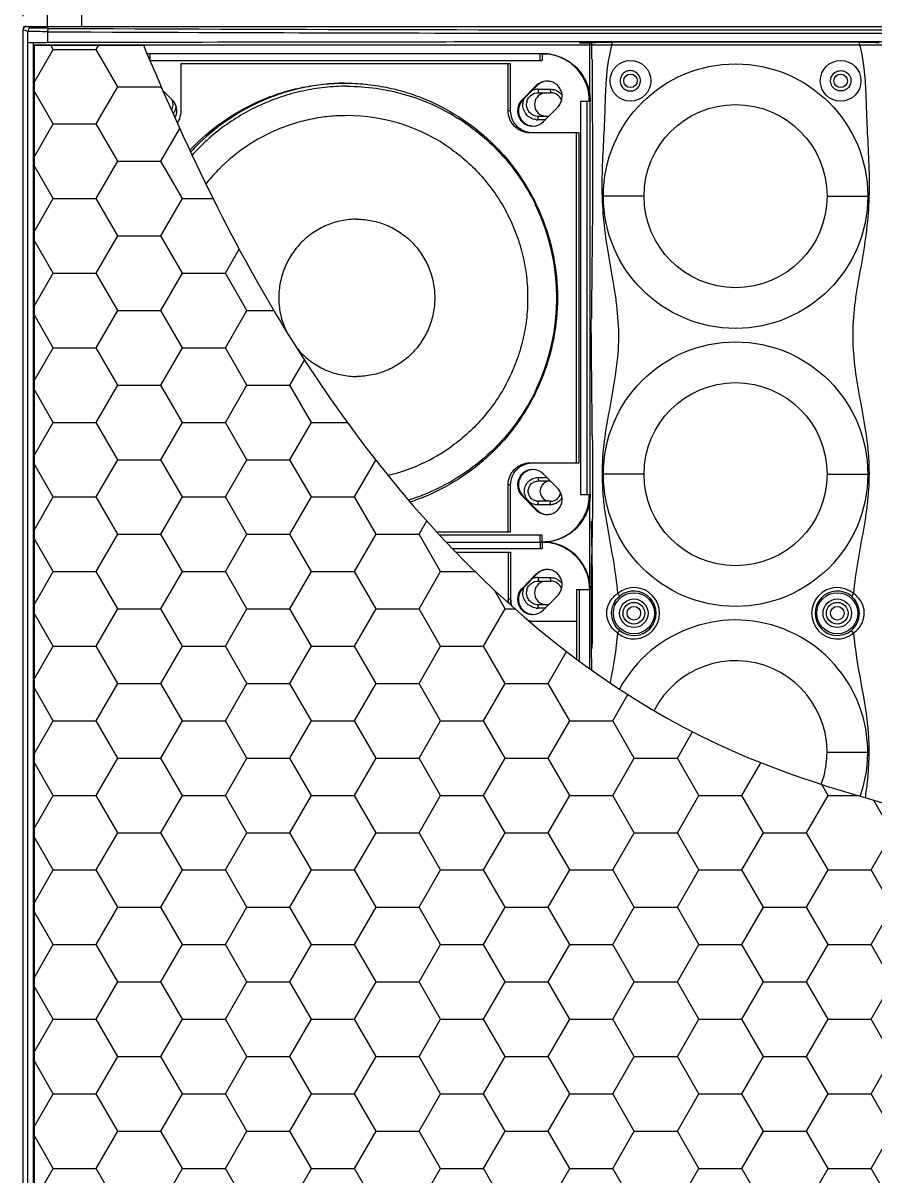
# Model space of a CAD drawing. Header units: millimetres. Extents: x 0 to 1188, y 0 to 840.
# Drawn here: x 255.8 to 381.3, y 583.2 to 753 of the extents above; entities that cross this region are included whole.
import ezdxf

# ---------------------------------------------------------------- set-up
doc = ezdxf.new("R2010")
doc.units = ezdxf.units.MM
doc.layers.get('0').update_dxf_attribs({"lineweight": 13})
doc.layers.add('标注', color=251, linetype='Continuous', lineweight=9)
doc.styles.get("Standard").update_dxf_attribs({"font": 'arial.ttf'})
doc.dimstyles.new('STANDARD 4', dxfattribs={"dimscale": 4, "dimtxt": 2.5, "dimasz": 1.5, "dimexe": 0.5, "dimexo": 0.5, "dimgap": 0.5, "dimtad": 1, "dimtoh": 1, "dimdec": 1, "dimzin": 12, "dimdsep": 46, "dimtxsty": 'Standard', "dimcen": 0, "dimclrd": 256, "dimclre": 256, "dimclrt": 256, "dimadec": 0, "dimazin": 0, "dimtp": 0.01, "dimtm": 0.01, "dimtfac": 1, "dimtdec": 1, "dimtofl": 0, "dimtmove": 0, "dimatfit": 3, "dimfxl": 1, "dimtolj": 1, "dimtzin": 4, "dimlwd": -1, "dimlwe": -1, "dimarcsym": 0})

# ---------------------------------------------------------------- blocks, each defined once
blk = doc.blocks.new('*D12')
at = {"layer": 'Defpoints', "color": 0, "transparency": 16777216}
for p in [(466, 774.16), (255.79, 752.02), (466, 752.02)]:
    blk.add_point(p, dxfattribs=at)
at = {"layer": '标注', "transparency": 16777216}
for p, q in [((255.79, 754.02), (255.79, 776.16)), ((466, 754.02), (466, 776.16)), ((261.79, 774.16), (460, 774.16))]:
    blk.add_line(p, q, dxfattribs=at)
for points in [[(261.79, 775.16), (261.79, 773.16), (255.79, 774.16)], [(460, 775.16), (460, 773.16), (466, 774.16)]]:
    blk.add_solid(points, dxfattribs=at)
at = {"layer": '标注', "transparency": 16777216, "insert": (360.9, 781.27), "char_height": 10, "attachment_point": 5}
blk.add_mtext('\\A1;210', dxfattribs=at)

msp = doc.modelspace()

# ---------------------------------------------------------------- hatches: boundary and pattern name
at = {"layer": '标注'}
h = msp.add_hatch(dxfattribs=at)
h.set_pattern_fill('HONEY', color=256, scale=2)
h.set_pattern_definition([(0, (746.0086, -81.2757), (9.525, 5.49926), [6.35, -12.7]), (120, (746.0086, -81.2757), (-9.525, 5.49926), [6.35, -12.7]), (60, (746.0086, -81.2757), (2e-08, 10.998523), [-12.7, 6.35])])
edge = h.paths.add_edge_path()
edge.add_spline(control_points=[(464.37, 589.4), (452.45, 604.1), (423.67, 631.72), (349.11, 640.45), (299.17, 693.73), (279.59, 735.33), (273.56, 749.74)], knot_values=[29.485286, 29.485286, 29.485286, 29.485286, 84.993062, 150.670041, 241.548536, 288.497234, 288.497234, 288.497234, 288.497234], degree=3, periodic=0)
edge.add_line((273.56, 749.74), (257.42, 749.74))
edge.add_line((257.42, 749.74), (257.42, 459.24))
edge.add_line((257.42, 459.24), (333.51, 459.24))
edge.add_line((333.51, 459.24), (340.54, 471.24))
edge.add_line((340.54, 471.24), (351.32, 471.24))
edge.add_line((351.32, 471.24), (357.32, 460.85))
edge.add_line((357.32, 460.85), (364.47, 460.85))
edge.add_line((364.47, 460.85), (370.47, 471.24))
edge.add_line((370.47, 471.24), (381.26, 471.24))
edge.add_line((381.26, 471.24), (388.29, 459.24))
edge.add_line((388.29, 459.24), (464.37, 459.24))
edge.add_line((464.37, 459.24), (464.37, 589.4))

# ---------------------------------------------------------------- linework, layer by layer
for p, q in [((259.4, 752.52), (259.4, 762.99)), ((264.4, 762.99), (264.4, 752.52)), ((255.9, 752.32), (255.9, 752.49)), ((255.9, 752.49), (256.13, 752.49)), ((257.01, 752.28), (256.29, 752.52)), ((256.29, 752.52), (465.5, 752.52)), ((257.01, 752.28), (256.29, 752.52)), ((256.29, 752.52), (465.5, 752.52)), ((272.4, 752.52), (465.5, 752.52)), ((255.79, 456.96), (255.79, 752.02)), ((256.51, 751.78), (255.79, 752.02)), ((255.79, 456.96), (255.79, 752.02)), ((256.51, 751.78), (255.79, 752.02)), ((256.51, 750.08), (256.51, 751.78)), ((256.51, 750.1), (256.51, 751.78)), ((259.46, 750.11), (259.46, 751.72)), ((259.46, 750.11), (259.46, 751.72)), ((256.5, 750.07), (256.51, 750.08)), ((256.5, 459.96), (256.5, 749.22)), ((256.5, 459.96), (256.5, 749.22)), ((257.35, 458.9), (257.35, 750.1)), ((257.35, 458.9), (257.35, 750.08)), ((259.22, 750.06), (257.35, 750.08)), ((464.37, 749.74), (257.42, 749.74)), ((337.9, 750.11), (339.4, 750.11)), ((339.4, 750.11), (339.7, 750.15)), ((339.4, 750.11), (339.7, 750.15)), ((339.4, 742.41), (339.4, 750.11)), ((359.9, 750.17), (342.71, 750.17)), ((379.08, 750.17), (342.71, 750.17)), ((379.08, 750.17), (361.9, 750.17)), ((274.51, 748.49), (274.51, 747.49)), ((332.39, 748.49), (274.51, 748.49)), ((274.51, 747.49), (332.39, 747.49)), ((332.08, 747.49), (332.08, 748.49)), ((332.39, 748.49), (332.39, 747.49)), ((279.07, 746.99), (279.07, 740.07)), ((327.72, 746.99), (279.07, 746.99)), ((327.36, 740.07), (327.36, 746.99)), ((327.72, 740.07), (327.72, 746.99)), ((277.81, 741.66), (276.4, 743.08)), ((331.5, 743.78), (329.4, 741.66)), ((331.62, 743.78), (329.52, 741.66)), ((331.5, 743.78), (331.62, 743.78)), ((331.75, 743.24), (331.81, 742.74)), ((331.75, 743.24), (333.55, 743.24)), ((331.81, 742.74), (333.61, 742.74)), ((333.55, 743.24), (333.61, 742.74)), ((339.76, 743.56), (339.79, 733.17)), ((329.4, 741.66), (329.52, 741.66)), ((332.55, 738.48), (334.66, 740.6)), ((338.04, 741.49), (338.04, 683.49)), ((338.04, 741.49), (339.46, 741.49)), ((339.03, 683.49), (339.03, 741.49)), ((339.46, 683.49), (339.46, 741.49)), ((327.72, 740.07), (327.36, 740.07)), ((331.75, 738.74), (331.81, 739.24)), ((333.31, 739.24), (331.81, 739.24)), ((332.82, 738.74), (331.75, 738.74)), ((337.82, 736.82), (330.58, 736.82)), ((337.46, 688.16), (337.46, 736.82)), ((337.82, 688.16), (337.82, 736.82)), ((347.4, 727.49), (341.4, 727.49)), ((374.4, 727.49), (380.4, 727.49)), ((330.58, 688.16), (337.82, 688.16)), ((334.66, 684.38), (332.55, 686.51)), ((347.4, 686.49), (341.4, 686.49)), ((374.4, 686.49), (380.4, 686.49)), ((327.36, 677.99), (327.36, 684.91)), ((327.72, 684.91), (327.36, 684.91)), ((327.72, 677.99), (327.72, 684.91)), ((331.75, 685.99), (331.81, 685.49)), ((331.75, 685.99), (333.06, 685.99)), ((331.81, 685.49), (333.55, 685.49)), ((329.4, 683.32), (331.5, 681.2)), ((329.4, 683.32), (329.52, 683.32)), ((329.52, 683.32), (331.62, 681.2)), ((338.04, 683.49), (339.46, 683.49)), ((331.5, 681.2), (331.62, 681.2)), ((331.75, 681.99), (331.81, 682.49)), ((333.55, 681.99), (331.75, 681.99)), ((333.61, 682.49), (331.81, 682.49)), ((333.55, 681.99), (333.61, 682.49)), ((339.4, 657.8), (339.4, 682.57)), ((316.8, 677.99), (327.72, 677.99)), ((332.39, 677.49), (317.26, 677.49)), ((318.2, 676.49), (332.39, 676.49)), ((318.2, 676.49), (332.39, 676.49)), ((332.08, 676.49), (332.08, 677.49)), ((332.08, 676.49), (332.08, 675.49)), ((332.39, 676.49), (332.39, 677.49)), ((332.39, 676.49), (332.39, 675.49)), ((332.39, 675.49), (319.15, 675.49)), ((319.63, 674.99), (327.72, 674.99)), ((327.36, 674.99), (327.36, 668.07)), ((327.72, 674.99), (327.72, 668.07)), ((331.5, 671.78), (329.4, 669.66)), ((331.62, 671.78), (329.52, 669.66)), ((331.5, 671.78), (331.62, 671.78)), ((331.75, 671.24), (331.81, 670.74)), ((331.75, 671.24), (333.55, 671.24)), ((333.55, 671.24), (333.61, 670.74)), ((329.4, 669.66), (329.52, 669.66)), ((331.81, 670.74), (333.61, 670.74)), ((337.46, 669.49), (339.46, 669.49)), ((337.46, 669.49), (337.46, 659.21)), ((337.82, 669.49), (337.82, 658.94)), ((327.72, 668.07), (327.36, 668.07)), ((327.72, 668.07), (327.36, 668.07)), ((332.55, 666.48), (334.66, 668.6)), ((343.49, 668.91), (343.81, 668.53)), ((378.3, 668.91), (377.98, 668.53)), ((331.75, 666.74), (331.81, 667.24)), ((332.82, 666.74), (331.75, 666.74)), ((333.31, 667.24), (331.81, 667.24)), ((330.58, 664.82), (337.46, 664.82)), ((343.49, 663.07), (343.81, 663.46)), ((378.3, 663.07), (377.99, 663.46)), ((374.4, 645.49), (380.4, 645.49))]:
    msp.add_line(p, q)
for points in [[(339.73, 747.64), (339.75, 745.49), (339.76, 743.56)], [(339.79, 733.17), (339.8, 730.99), (339.8, 728.79), (339.8, 726.56), (339.79, 724.29), (339.77, 722), (339.74, 719.66), (339.71, 717.29), (339.68, 714.88), (339.65, 712.42), (339.63, 709.42)], [(339.77, 692.21), (339.78, 690.84), (339.8, 687.86), (339.8, 684.74), (339.78, 681.57), (339.74, 678.39), (339.67, 673.41)], [(339.77, 660.77), (339.78, 662.14), (339.8, 665.12), (339.8, 668.24), (339.78, 671.41), (339.74, 674.59), (339.67, 679.57)]]:
    msp.add_lwpolyline(points)
for centre, radius in [((345.4, 744.49), 3), ((376.4, 744.49), 3), ((360.9, 727.49), 19.5), ((345.4, 744.49), 1), ((376.4, 744.49), 1), ((360.9, 727.49), 13.5), ((360.9, 686.49), 19.5), ((360.9, 686.49), 13.5), ((345.9, 665.99), 3.03), ((345.9, 665.99), 2.1), ((345.9, 665.99), 1.6), ((375.9, 665.99), 3.03), ((375.9, 665.99), 2.1), ((375.9, 665.99), 1.6), ((345.9, 665.99), 1), ((375.9, 665.99), 1)]:
    msp.add_circle(centre, radius)
for centre, radius, start, end in [((257.01, 751.78), 0.5, 90.0803, 179.9895), ((257.01, 751.78), 0.5, 90.0803, 179.9895), ((360.9, 22650.96), 21899.47, 269.734619, 270.265381), ((360.9, 22650.96), 21899.47, 269.734619, 270.265381), ((360.9, 22595.12), 21843.13, 269.734277, 270.265723), ((360.9, 22595.12), 21843.13, 269.734277, 270.265723), ((360.9, 22650.96), 21899.47, 269.769394, 270.265381), ((-40.12, 749.65), 296.62, 359.9175, 0.0878), ((-40.12, 749.65), 296.62, 359.9175, 0.0825), ((-866.08, 737.33), 1205.84, 0.49101, 0.60899), ((332.39, 741.63), 6.86, 88.9829, 89.9997), ((333.08, 742.21), 2.22, 90.0361, 135.2678), ((333.2, 742.21), 2.23, 95.0538, 135.2604), ((333.08, 742.23), 2.21, 88.4181, 90.0018), ((276.18, 740.99), 1.75, 65.9975, 77.132), ((331.75, 741.01), 2.24, 96.8998, 111.5609), ((331.75, 741.03), 2.21, 90.0186, 96.9072), ((333.61, 740.99), 1.75, 20.9362, 90), ((333.54, 740.99), 2.26, 69.7298, 76.3022), ((276.18, 740.99), 1.75, 330.5173, 23.3841), ((331.79, 740.99), 2.28, 158.6687, 176.615), ((331.84, 740.99), 1.77, 165.132, 172.5312), ((303.56, 712.83), 26.53, 54.3055, 89.9798), ((330.97, 740.03), 2.21, 270.0027, 271.5862), ((330.97, 740.04), 2.23, 271.6112, 315.2653), ((331.75, 740.95), 2.21, 263.09, 269.9814), ((303.25, 712.53), 31.28, 24.853, 26.2081), ((303.13, 712.49), 31.41, 335.1643, 24.8357), ((303.25, 712.45), 31.28, 333.7919, 335.147), ((303.56, 712.16), 26.53, 283.1858, 305.6945), ((330.97, 684.96), 2.21, 88.4138, 89.9973), ((330.97, 684.94), 2.23, 44.7347, 88.3888), ((331.75, 683.98), 1.99, 209.7268, 256.4061), ((333.61, 683.99), 1.5, 270, 351.6127), ((331.75, 683.97), 1.98, 256.4676, 269.9427), ((333.08, 682.77), 2.22, 224.7322, 269.9639), ((333.2, 682.77), 2.23, 224.7396, 264.9462), ((333.58, 683.66), 1.67, 268.9171, 271.9236), ((333.08, 682.75), 2.21, 269.9982, 271.5819), ((332.39, 683.35), 6.86, 270.0003, 271.0171), ((332.39, 669.63), 6.86, 88.9829, 89.9997), ((331.75, 669.01), 2.24, 96.8998, 111.5609), ((331.75, 669.03), 2.21, 90.0186, 96.9072), ((333.08, 670.21), 2.22, 90.0361, 135.2678), ((333.2, 670.21), 2.23, 95.0538, 135.2604), ((333.08, 670.23), 2.21, 88.4181, 90.0018), ((333.54, 668.99), 2.26, 69.7298, 76.3022), ((331.79, 668.99), 2.28, 158.6687, 176.615), ((331.84, 668.99), 1.77, 165.132, 172.5312), ((333.61, 668.99), 1.75, 20.9362, 90), ((345.9, 665.99), 3.78, 230.487, 129.4911), ((345.9, 665.99), 3.28, 230.487, 129.4911), ((375.9, 665.99), 3.78, 50.5089, 309.513), ((375.9, 665.99), 3.28, 50.5089, 309.513), ((330.97, 668.03), 2.21, 270.0027, 271.5862), ((330.97, 668.04), 2.23, 271.6112, 315.2653), ((331.75, 668.95), 2.21, 263.09, 269.9814), ((360.9, 645.49), 19.5, 340.5339, 151.4874), ((346.05, 666.61), 4.37, 231.574, 234.1368), ((375.74, 666.61), 4.37, 305.8632, 308.426), ((360.9, 645.49), 13.5, 339.5188, 152.9725)]:
    msp.add_arc(centre, radius, start, end)
for centre, major_axis, ratio, start_param, end_param in [((256.29, 752.02), (0.475, -0.158), 0.998478, 1.89276, 3.462643), ((256.29, 752.02), (0.475, -0.158), 0.998478, 1.89276, 3.462643), ((360.9, 746.84), (388.5, 0), 0.008727, 1.298735, 1.842858), ((257, 750.07), (0.5, 0), 0.008727, 0.785398, 3.089233), ((260.51, 750.08), (4, 0), 0.008727, 1.834946, 3.089233), ((360.9, 746.84), (388.5, 0), 0.008727, 7.589832, 8.118132), ((360.9, 746.84), (388.5, 0), 0.008727, 1.306646, 1.797987), ((333.01, 740.99), (-1.76, 0), 0.992546, -1.304831, 1.304831), ((333.56, 683.99), (1.51, 0), 0.992546, 1.570796, 4.712389), ((333.01, 668.99), (-1.76, 0), 0.992546, -1.304831, 1.304831)]:
    msp.add_ellipse(centre, major_axis=major_axis, ratio=ratio, start_param=start_param, end_param=end_param)
for points, knots in [([(259.46, 751.72), (259.08, 751.73), (258.54, 751.73), (257.85, 751.74), (257.42, 751.74), (257.07, 751.75), (256.8, 751.76), (256.63, 751.77), (256.54, 751.77), (256.51, 751.78)], [0, 0, 0, 0, 0.386624, 0.554829, 0.700648, 0.820653, 0.911872, 0.972123, 1, 1, 1, 1]), ([(259.46, 751.72), (259.08, 751.73), (258.54, 751.73), (257.85, 751.74), (257.42, 751.74), (257.07, 751.75), (256.8, 751.76), (256.63, 751.77), (256.54, 751.77), (256.51, 751.78)], [0, 0, 0, 0, 0.386624, 0.554829, 0.700648, 0.820653, 0.911872, 0.972123, 1, 1, 1, 1]), ([(259.59, 752.22), (259.26, 752.23), (258.78, 752.23), (258.18, 752.24), (257.81, 752.24), (257.5, 752.25), (257.27, 752.26), (257.11, 752.27), (257.04, 752.27), (257.01, 752.28)], [0, 0, 0, 0, 0.386587, 0.554776, 0.700583, 0.820582, 0.911803, 0.972069, 1, 1, 1, 1]), ([(259.59, 752.22), (259.26, 752.23), (258.78, 752.23), (258.18, 752.24), (257.81, 752.24), (257.5, 752.25), (257.27, 752.26), (257.11, 752.27), (257.04, 752.27), (257.01, 752.28)], [0, 0, 0, 0, 0.386587, 0.554776, 0.700583, 0.820582, 0.911803, 0.972069, 1, 1, 1, 1]), ([(259.46, 751.72), (259.46, 751.84), (259.48, 752), (259.53, 752.17), (259.57, 752.22), (259.59, 752.22)], [0, 0, 0, 0, 0.661433, 0.880209, 1, 1, 1, 1]), ([(259.46, 751.72), (259.46, 751.84), (259.48, 752), (259.53, 752.17), (259.57, 752.22), (259.59, 752.22)], [0, 0, 0, 0, 0.661433, 0.880209, 1, 1, 1, 1]), ([(273.56, 749.74), (279.59, 735.33), (299.17, 693.73), (349.11, 640.45), (423.67, 631.72), (452.45, 604.1), (464.37, 589.4)], [29.485286, 29.485286, 29.485286, 29.485286, 76.433984, 167.312479, 232.989458, 288.497234, 288.497234, 288.497234, 288.497234]), ([(339.7, 750.15), (339.73, 750.15), (339.82, 750.16), (340.02, 750.16), (340.31, 750.16), (340.85, 750.17), (341.66, 750.17), (342.34, 750.17), (342.71, 750.17)], [0, 0, 0, 0, 0.03092, 0.095854, 0.192469, 0.317322, 0.633312, 1, 1, 1, 1]), ([(339.7, 750.15), (339.73, 750.15), (339.82, 750.16), (340.02, 750.16), (340.31, 750.16), (340.85, 750.17), (341.66, 750.17), (342.34, 750.17), (342.71, 750.17)], [0, 0, 0, 0, 0.03092, 0.095854, 0.192469, 0.317322, 0.633312, 1, 1, 1, 1]), ([(379.08, 750.17), (379.45, 750.17), (380.14, 750.17), (380.95, 750.17), (381.49, 750.16), (381.78, 750.16), (381.97, 750.16), (382.07, 750.15), (382.1, 750.15)], [0, 0, 0, 0, 0.366688, 0.682678, 0.807531, 0.904146, 0.96908, 1, 1, 1, 1]), ([(379.08, 750.17), (379.45, 750.17), (380.14, 750.17), (380.95, 750.17), (381.49, 750.16), (381.78, 750.16), (381.97, 750.16), (382.07, 750.15), (382.1, 750.15)], [0, 0, 0, 0, 0.366688, 0.682678, 0.807531, 0.904146, 0.96908, 1, 1, 1, 1]), ([(332.51, 748.49), (332.96, 748.49), (333.87, 748.4), (335.19, 748), (336.39, 747.35), (337.45, 746.47), (338.32, 745.4), (338.97, 744.19), (339.37, 742.87), (339.46, 741.95), (339.46, 741.49)], [0, 0, 0, 0, 0.124541, 0.249152, 0.373892, 0.498802, 0.623893, 0.749153, 0.874542, 1, 1, 1, 1]), ([(339.33, 741.49), (339.33, 741.94), (339.25, 742.85), (338.86, 744.16), (338.23, 745.37), (337.37, 746.43), (336.34, 747.3), (335.15, 747.96), (333.86, 748.38), (332.96, 748.48), (332.51, 748.49)], [0, 0, 0, 0, 0.125451, 0.250835, 0.376091, 0.501183, 0.626093, 0.750837, 0.875444, 1, 1, 1, 1]), ([(346.62, 745.32), (346.48, 745.53), (346.1, 745.87), (345.37, 746.05), (344.64, 745.87), (344.26, 745.53), (344.12, 745.32)], [0, 0, 0, 0, 0.255048, 0.49933, 0.744242, 1, 1, 1, 1]), ([(375.17, 745.32), (375.31, 745.53), (375.69, 745.87), (376.42, 746.05), (377.16, 745.87), (377.54, 745.53), (377.67, 745.32)], [0, 0, 0, 0, 0.255048, 0.49933, 0.744242, 1, 1, 1, 1]), ([(280.39, 734.24), (280.59, 734.45), (282.22, 736.14), (285.64, 738.97), (290.2, 741.43), (294.08, 742.83), (297.07, 743.58), (300.13, 744.04), (302.19, 744.14), (303.21, 744.14)], [0.7417129, 0.7417129, 0.7417129, 0.7417129, 0.7505978, 0.8130146, 0.8753475, 0.9065253, 0.9376891, 0.9688529, 1, 1, 1, 1]), ([(303.21, 744.14), (302.19, 744.13), (300.15, 744), (297.13, 743.52), (294.16, 742.74), (290.33, 741.32), (285.82, 738.84), (282.4, 735.97), (280.75, 734.23), (280.51, 733.98)], [0, 0, 0, 0, 0.0311509, 0.0623118, 0.0934752, 0.1246537, 0.1869879, 0.2494063, 0.2601262, 0.2601262, 0.2601262, 0.2601262]), ([(303.21, 744.14), (304.24, 744.14), (306.3, 744.04), (309.35, 743.58), (312.35, 742.83), (316.22, 741.43), (320.78, 738.97), (324.77, 735.67), (327.54, 732.6), (329.37, 730.1), (330.96, 727.43), (332.72, 723.69), (334.22, 718.7), (334.83, 712.49), (334.22, 706.28), (332.72, 701.3), (330.96, 697.55), (329.37, 694.88), (327.54, 692.38), (324.77, 689.31), (320.78, 686.01), (316.4, 683.65), (313.69, 682.64), (312.9, 682.38)], [0, 0, 0, 0, 0.0311471, 0.0623109, 0.0934747, 0.1246525, 0.1869854, 0.2494022, 0.2806826, 0.3119854, 0.3433093, 0.3746524, 0.4373088, 0.5, 0.5626912, 0.6253476, 0.6566907, 0.6880146, 0.7193174, 0.7505978, 0.8130146, 0.8753475, 0.900506, 0.900506, 0.900506, 0.900506]), ([(334.66, 740.6), (334.81, 740.75), (335.07, 741.11), (335.3, 741.73), (335.34, 742.39), (335.18, 743.03), (334.86, 743.61), (334.38, 744.06), (333.79, 744.36), (333.36, 744.43), (333.14, 744.44)], [0, 0, 0, 0, 0.125035, 0.250276, 0.375636, 0.500945, 0.62607, 0.750935, 0.875547, 1, 1, 1, 1]), ([(341.8, 744.54), (341.74, 743.75), (341.67, 742.16), (341.57, 738.99), (341.39, 735.03), (341.13, 730.28), (341.23, 725.52), (341.67, 721.57), (342.18, 718.44), (342.6, 716.1), (343.01, 713.76), (343.46, 710.62), (343.75, 706.65), (343.33, 701.89), (342.5, 697.21), (341.63, 692.53), (341.11, 687.79), (341.26, 683.81), (341.64, 680.66), (342.16, 677.53), (342.91, 673.64), (343.36, 670.49), (343.49, 668.91)], [0, 0, 0, 0, 0.031245, 0.062495, 0.124983, 0.187472, 0.249968, 0.312458, 0.34371, 0.37495, 0.406193, 0.437468, 0.499965, 0.562463, 0.62497, 0.687484, 0.749971, 0.81249, 0.843758, 0.874997, 0.937516, 1, 1, 1, 1]), ([(344.12, 745.32), (344.08, 745.26), (343.94, 745), (343.87, 744.71), (343.87, 744.49)], [0, 0, 0, 0, 0.257378, 1, 1, 1, 1]), ([(343.87, 744.49), (343.87, 744.42), (343.89, 744.13), (344, 743.84), (344.12, 743.66)], [0, 0, 0, 0, 0.244597, 1, 1, 1, 1]), ([(346.87, 744.49), (346.87, 744.56), (346.85, 744.85), (346.74, 745.14), (346.62, 745.32)], [0, 0, 0, 0, 0.244575, 1, 1, 1, 1]), ([(346.62, 743.66), (346.67, 743.73), (346.81, 743.98), (346.87, 744.28), (346.87, 744.49)], [0, 0, 0, 0, 0.257401, 1, 1, 1, 1]), ([(374.92, 744.49), (374.92, 744.56), (374.94, 744.85), (375.05, 745.14), (375.17, 745.32)], [0, 0, 0, 0, 0.244575, 1, 1, 1, 1]), ([(375.17, 743.66), (375.13, 743.73), (374.98, 743.98), (374.92, 744.28), (374.92, 744.49)], [0, 0, 0, 0, 0.257401, 1, 1, 1, 1]), ([(377.67, 745.32), (377.72, 745.26), (377.86, 745), (377.92, 744.71), (377.92, 744.49)], [0, 0, 0, 0, 0.257378, 1, 1, 1, 1]), ([(377.92, 744.49), (377.92, 744.42), (377.9, 744.13), (377.79, 743.84), (377.67, 743.66)], [0, 0, 0, 0, 0.244597, 1, 1, 1, 1]), ([(380, 744.54), (380.06, 743.75), (380.13, 742.16), (380.23, 738.99), (380.41, 735.03), (380.67, 730.28), (380.56, 725.52), (380.12, 721.57), (379.62, 718.44), (379.2, 716.1), (378.78, 713.76), (378.33, 710.62), (378.05, 706.65), (378.46, 701.89), (379.3, 697.21), (380.17, 692.53), (380.68, 687.79), (380.53, 683.81), (380.15, 680.66), (379.63, 677.53), (378.88, 673.64), (378.43, 670.49), (378.3, 668.91)], [0, 0, 0, 0, 0.031245, 0.062495, 0.124983, 0.187472, 0.249968, 0.312458, 0.34371, 0.37495, 0.406193, 0.437468, 0.499965, 0.562463, 0.62497, 0.687484, 0.749971, 0.81249, 0.843758, 0.874997, 0.937516, 1, 1, 1, 1]), ([(303.58, 743.69), (302.48, 743.69), (300.29, 743.57), (297.05, 743.04), (293.87, 742.18), (290.81, 740.97), (287.89, 739.45), (285.14, 737.63), (282.75, 735.64), (281.33, 734.21), (280.72, 733.53)], [0, 0, 0, 0, 0.1247957, 0.2496429, 0.3745053, 0.4994359, 0.62444, 0.74953, 0.8747156, 0.9786329, 0.9786329, 0.9786329, 0.9786329]), ([(303.58, 743.69), (305.01, 743.69), (307.88, 743.49), (312.09, 742.59), (316.14, 741.11), (319.95, 739.09), (323.45, 736.55), (326.56, 733.55), (329.23, 730.14), (330.68, 727.64), (331.32, 726.35)], [0, 0, 0, 0, 0.124703, 0.249444, 0.374252, 0.499157, 0.624177, 0.749325, 0.874602, 1, 1, 1, 1]), ([(330.13, 741.44), (330.23, 741.81), (330.67, 742.48), (331.43, 742.74), (331.81, 742.74)], [0, 0, 0, 0, 0.501048, 1, 1, 1, 1]), ([(334.32, 743.1), (334.51, 743.03), (334.88, 742.84), (335.18, 742.55), (335.31, 742.39)], [0, 0, 0, 0, 0.500427, 1, 1, 1, 1]), ([(344.12, 743.66), (344.26, 743.45), (344.64, 743.11), (345.37, 742.93), (346.11, 743.11), (346.49, 743.46), (346.62, 743.66)], [0, 0, 0, 0, 0.255018, 0.49929, 0.74421, 1, 1, 1, 1]), ([(377.67, 743.66), (377.53, 743.45), (377.15, 743.11), (376.42, 742.93), (375.69, 743.11), (375.31, 743.46), (375.17, 743.66)], [0, 0, 0, 0, 0.255018, 0.49929, 0.74421, 1, 1, 1, 1]), ([(278.2, 739.01), (278.24, 739.08), (278.37, 739.36), (278.49, 739.87), (278.45, 740.53), (278.23, 741.15), (277.96, 741.51), (277.81, 741.66)], [0.4517791, 0.4517791, 0.4517791, 0.4517791, 0.4990555, 0.6243642, 0.7497238, 0.8749647, 1, 1, 1, 1]), ([(278.36, 740.76), (278.34, 740.55), (278.24, 740.16), (278.04, 739.8), (277.92, 739.64)], [0, 0, 0, 0, 0.2482478, 0.47782, 0.47782, 0.47782, 0.47782]), ([(329.4, 741.66), (329.24, 741.5), (329.04, 741.23), (328.86, 740.83), (328.75, 740.4), (328.72, 739.84), (328.85, 739.3), (329.05, 738.91), (329.3, 738.55), (329.72, 738.17), (330.32, 737.88), (330.76, 737.82), (330.97, 737.82)], [0, 0, 0, 0, 0.12496, 0.187695, 0.250461, 0.375744, 0.50097, 0.563686, 0.626343, 0.751113, 0.875632, 1, 1, 1, 1]), ([(329.52, 741.66), (329.37, 741.51), (329.11, 741.16), (328.89, 740.56), (328.84, 739.92), (328.97, 739.29), (329.27, 738.72), (329.72, 738.26), (330.28, 737.94), (330.69, 737.85), (330.9, 737.83)], [0, 0, 0, 0, 0.125016, 0.250237, 0.375579, 0.500883, 0.62602, 0.750908, 0.875543, 1, 1, 1, 1]), ([(331.48, 738.76), (331.2, 738.79), (330.65, 738.97), (329.99, 739.51), (329.57, 740.27), (329.5, 740.84), (329.52, 741.12)], [0, 0, 0, 0, 0.249313, 0.498918, 0.749259, 1, 1, 1, 1]), ([(331.81, 739.24), (331.56, 739.24), (331.07, 739.35), (330.46, 739.8), (330.09, 740.47), (330.05, 740.98), (330.09, 741.22)], [0, 0, 0, 0, 0.249103, 0.498728, 0.749156, 1, 1, 1, 1]), ([(279.07, 740.07), (279.07, 739.67), (278.95, 739.04), (278.66, 738.47), (278.53, 738.28)], [0, 0, 0, 0, 0.2502724, 0.3936335, 0.3936335, 0.3936335, 0.3936335]), ([(303.57, 739.35), (302.7, 739.35), (300.95, 739.27), (298.36, 738.88), (295.82, 738.24), (292.53, 737.05), (288.66, 734.97), (285.27, 732.16), (283.44, 730.13), (282.82, 729.36), (282.76, 729.28)], [0, 0, 0, 0, 0.0311482, 0.0623107, 0.0934745, 0.1246527, 0.1869854, 0.2494022, 0.2806826, 0.2845486, 0.2845486, 0.2845486, 0.2845486]), ([(330.58, 736.82), (330.37, 736.82), (329.95, 736.86), (329.34, 737.05), (328.78, 737.35), (328.29, 737.76), (327.89, 738.25), (327.58, 738.82), (327.4, 739.43), (327.36, 739.86), (327.36, 740.07)], [0, 0, 0, 0, 0.124503, 0.24917, 0.373887, 0.498802, 0.623899, 0.749135, 0.87458, 1, 1, 1, 1]), ([(330.67, 736.83), (330.47, 736.85), (330.07, 736.92), (329.51, 737.14), (329, 737.46), (328.41, 738), (327.87, 738.86), (327.72, 739.67), (327.72, 740.07)], [0, 0, 0, 0, 0.124878, 0.249764, 0.374764, 0.499954, 0.749728, 1, 1, 1, 1]), ([(319.04, 734.37), (319.9, 733.75), (321.55, 732.41), (323.77, 730.12), (325.7, 727.58), (327.32, 724.83), (328.61, 721.9), (329.54, 718.84), (330.11, 715.69), (330.29, 712.49), (330.11, 709.3), (329.54, 706.14), (328.61, 703.08), (327.32, 700.16), (325.7, 697.4), (323.77, 694.86), (321.55, 692.57), (319.9, 691.23), (319.04, 690.61)], [0, 0, 0, 0, 0.062334, 0.124724, 0.187169, 0.249665, 0.312205, 0.374782, 0.437385, 0.5, 0.562615, 0.625218, 0.687795, 0.750335, 0.812831, 0.875276, 0.937666, 1, 1, 1, 1]), ([(305.02, 724.08), (304.27, 724.08), (303.14, 723.97), (301.68, 723.6), (300.26, 723.09), (298.59, 722.19), (297.13, 720.98), (296.11, 719.85), (295.22, 718.64), (294.32, 716.95), (293.67, 714.77), (293.44, 712.49), (293.67, 710.22), (294.15, 708.61), (294.52, 707.77), (294.58, 707.63)], [0, 0, 0, 0, 0.0622535, 0.0934288, 0.1246138, 0.1869659, 0.2494014, 0.280691, 0.3120035, 0.3746144, 0.4372899, 0.5, 0.5627101, 0.6253856, 0.6382466, 0.6382466, 0.6382466, 0.6382466]), ([(305.02, 724.08), (305.77, 724.08), (306.9, 723.97), (308.37, 723.6), (309.78, 723.09), (311.45, 722.19), (312.92, 720.98), (313.93, 719.85), (314.82, 718.64), (315.72, 716.95), (316.37, 714.77), (316.6, 712.49), (316.37, 710.22), (315.72, 708.03), (314.82, 706.35), (313.93, 705.13), (312.92, 704), (311.45, 702.79), (309.78, 701.9), (308.37, 701.38), (306.9, 701.02), (305.77, 700.9), (305.02, 700.9)], [0, 0, 0, 0, 0.062254, 0.093429, 0.124614, 0.186966, 0.249401, 0.280691, 0.312004, 0.374614, 0.43729, 0.5, 0.56271, 0.625386, 0.687996, 0.719309, 0.750599, 0.813034, 0.875386, 0.906571, 0.937746, 1, 1, 1, 1]), ([(339.77, 692.21), (339.76, 693.64), (339.7, 699.37), (339.62, 705.11), (339.62, 709.41)], [0, 0, 0, 0, 0.249797, 1, 1, 1, 1]), ([(296.15, 705.11), (296.38, 704.83), (297.14, 704), (298.59, 702.79), (300.26, 701.9), (301.68, 701.38), (303.14, 701.02), (304.27, 700.9), (305.02, 700.9)], [0.7203304, 0.7203304, 0.7203304, 0.7203304, 0.7505986, 0.8130341, 0.8753862, 0.9065712, 0.9377465, 1, 1, 1, 1]), ([(331.32, 698.63), (330.68, 697.34), (329.23, 694.84), (326.56, 691.44), (323.45, 688.44), (319.95, 685.9), (316.33, 683.97), (313.83, 683.03), (312.66, 682.67)], [0, 0, 0, 0, 0.1253976, 0.2506746, 0.3758228, 0.5008433, 0.625748, 0.7325773, 0.7325773, 0.7325773, 0.7325773]), ([(327.36, 684.91), (327.36, 685.13), (327.4, 685.55), (327.58, 686.17), (327.89, 686.73), (328.29, 687.23), (328.78, 687.63), (329.34, 687.94), (329.95, 688.12), (330.37, 688.16), (330.58, 688.16)], [0, 0, 0, 0, 0.12542, 0.250865, 0.376101, 0.501198, 0.626113, 0.75083, 0.875497, 1, 1, 1, 1]), ([(327.72, 684.91), (327.72, 685.31), (327.87, 686.12), (328.41, 686.99), (329, 687.53), (329.51, 687.84), (330.07, 688.06), (330.47, 688.13), (330.67, 688.15)], [0, 0, 0, 0, 0.250272, 0.500046, 0.625236, 0.750236, 0.875122, 1, 1, 1, 1]), ([(330.97, 687.16), (330.76, 687.16), (330.32, 687.1), (329.72, 686.81), (329.3, 686.44), (329.05, 686.07), (328.85, 685.68), (328.72, 685.14), (328.75, 684.58), (328.86, 684.15), (329.04, 683.75), (329.24, 683.48), (329.4, 683.32)], [0, 0, 0, 0, 0.124368, 0.248887, 0.373657, 0.436314, 0.49903, 0.624256, 0.749539, 0.812305, 0.87504, 1, 1, 1, 1]), ([(330.9, 687.16), (330.69, 687.14), (330.28, 687.04), (329.72, 686.72), (329.27, 686.26), (328.97, 685.69), (328.84, 685.06), (328.89, 684.42), (329.11, 683.82), (329.37, 683.47), (329.52, 683.32)], [0, 0, 0, 0, 0.124457, 0.249092, 0.37398, 0.499117, 0.624421, 0.749763, 0.874984, 1, 1, 1, 1]), ([(329.76, 683.87), (329.75, 684.14), (329.83, 684.69), (330.26, 685.4), (330.94, 685.88), (331.48, 685.99), (331.75, 685.99)], [0, 0, 0, 0, 0.250857, 0.501251, 0.750858, 1, 1, 1, 1]), ([(331.81, 682.49), (331.61, 682.49), (331.22, 682.57), (330.73, 682.9), (330.4, 683.4), (330.28, 683.99), (330.4, 684.58), (330.73, 685.08), (331.22, 685.41), (331.61, 685.49), (331.81, 685.49)], [0, 0, 0, 0, 0.124567, 0.249389, 0.374568, 0.5, 0.625432, 0.750612, 0.875433, 1, 1, 1, 1]), ([(339.46, 683.49), (339.46, 683.03), (339.37, 682.12), (338.97, 680.8), (338.32, 679.58), (337.45, 678.51), (336.39, 677.63), (335.19, 676.98), (333.87, 676.58), (332.96, 676.49), (332.51, 676.49)], [0, 0, 0, 0, 0.125458, 0.250847, 0.376107, 0.501198, 0.626108, 0.750848, 0.875459, 1, 1, 1, 1]), ([(332.51, 676.49), (332.96, 676.5), (333.86, 676.6), (335.15, 677.02), (336.34, 677.68), (337.37, 678.55), (338.23, 679.62), (338.86, 680.82), (339.25, 682.13), (339.33, 683.04), (339.33, 683.49)], [0, 0, 0, 0, 0.124556, 0.249163, 0.373907, 0.498817, 0.623909, 0.749165, 0.874549, 1, 1, 1, 1]), ([(333.14, 680.54), (333.36, 680.55), (333.79, 680.63), (334.38, 680.92), (334.86, 681.38), (335.18, 681.95), (335.34, 682.59), (335.3, 683.25), (335.07, 683.87), (334.81, 684.23), (334.66, 684.38)], [0, 0, 0, 0, 0.124453, 0.249065, 0.37393, 0.499055, 0.624364, 0.749724, 0.874965, 1, 1, 1, 1]), ([(335.3, 683.03), (335.2, 682.85), (334.95, 682.52), (334.61, 682.28), (334.42, 682.19)], [0, 0, 0, 0, 0.499575, 1, 1, 1, 1]), ([(334.42, 682.19), (334.36, 682.16), (334.11, 682.06), (333.84, 682), (333.63, 681.99)], [0, 0, 0, 0, 0.256087, 1, 1, 1, 1]), ([(339.46, 669.49), (339.46, 669.95), (339.37, 670.87), (338.97, 672.19), (338.32, 673.4), (337.45, 674.47), (336.39, 675.35), (335.19, 676), (333.87, 676.4), (332.96, 676.49), (332.51, 676.49)], [0, 0, 0, 0, 0.125458, 0.250847, 0.376107, 0.501198, 0.626108, 0.750848, 0.875459, 1, 1, 1, 1]), ([(332.51, 676.49), (332.96, 676.48), (333.86, 676.38), (335.15, 675.96), (336.34, 675.3), (337.37, 674.43), (338.23, 673.37), (338.86, 672.16), (339.25, 670.85), (339.33, 669.94), (339.33, 669.49)], [0, 0, 0, 0, 0.124556, 0.249163, 0.373907, 0.498817, 0.623909, 0.749165, 0.874549, 1, 1, 1, 1]), ([(339.7, 657.58), (339.68, 658.95), (339.64, 662.27), (339.62, 667.55), (339.65, 671.45), (339.67, 673.41)], [0.322253, 0.322253, 0.322253, 0.322253, 0.498194, 0.7489749, 1, 1, 1, 1]), ([(334.66, 668.6), (334.81, 668.75), (335.07, 669.11), (335.3, 669.73), (335.34, 670.39), (335.18, 671.03), (334.86, 671.61), (334.38, 672.06), (333.79, 672.36), (333.36, 672.43), (333.14, 672.44)], [0, 0, 0, 0, 0.125035, 0.250276, 0.375636, 0.500945, 0.62607, 0.750935, 0.875547, 1, 1, 1, 1]), ([(334.32, 671.1), (334.51, 671.03), (334.88, 670.84), (335.18, 670.55), (335.31, 670.39)], [0, 0, 0, 0, 0.500427, 1, 1, 1, 1]), ([(329.4, 669.66), (329.24, 669.5), (329.04, 669.23), (328.86, 668.83), (328.75, 668.4), (328.72, 667.84), (328.85, 667.3), (329.05, 666.91), (329.3, 666.55), (329.72, 666.17), (330.32, 665.88), (330.76, 665.82), (330.97, 665.82)], [0, 0, 0, 0, 0.12496, 0.187695, 0.250461, 0.375744, 0.50097, 0.563686, 0.626343, 0.751113, 0.875632, 1, 1, 1, 1]), ([(329.52, 669.66), (329.37, 669.51), (329.11, 669.16), (328.89, 668.56), (328.84, 667.92), (328.97, 667.29), (329.27, 666.72), (329.72, 666.26), (330.28, 665.94), (330.69, 665.85), (330.9, 665.83)], [0, 0, 0, 0, 0.125016, 0.250237, 0.375579, 0.500883, 0.62602, 0.750908, 0.875543, 1, 1, 1, 1]), ([(331.81, 667.24), (331.56, 667.24), (331.07, 667.35), (330.46, 667.8), (330.09, 668.47), (330.05, 668.98), (330.09, 669.22)], [0, 0, 0, 0, 0.249103, 0.498728, 0.749156, 1, 1, 1, 1]), ([(330.13, 669.44), (330.23, 669.81), (330.67, 670.48), (331.43, 670.74), (331.81, 670.74)], [0, 0, 0, 0, 0.501048, 1, 1, 1, 1]), ([(331.48, 666.76), (331.2, 666.79), (330.65, 666.97), (329.99, 667.51), (329.57, 668.27), (329.5, 668.84), (329.52, 669.12)], [0, 0, 0, 0, 0.249313, 0.498918, 0.749259, 1, 1, 1, 1]), ([(343.33, 663.19), (342.95, 663.5), (342.27, 664.26), (341.79, 665.71), (342.02, 667.23), (342.59, 668.08), (342.93, 668.43)], [0, 0, 0, 0, 0.250359, 0.500178, 0.750953, 1, 1, 1, 1]), ([(343.81, 663.46), (343.44, 663.76), (342.83, 664.55), (342.51, 665.99), (342.83, 667.44), (343.44, 668.22), (343.81, 668.53)], [0, 0, 0, 0, 0.249861, 0.500135, 0.750262, 1, 1, 1, 1]), ([(377.99, 663.46), (378.35, 663.76), (378.96, 664.55), (379.28, 665.99), (378.96, 667.44), (378.35, 668.22), (377.98, 668.53)], [0, 0, 0, 0, 0.249861, 0.500135, 0.750262, 1, 1, 1, 1]), ([(378.46, 663.19), (378.85, 663.5), (379.53, 664.26), (380, 665.71), (379.77, 667.23), (379.2, 668.08), (378.86, 668.43)], [0, 0, 0, 0, 0.250359, 0.500178, 0.750953, 1, 1, 1, 1]), ([(343.49, 663.07), (343.28, 660.62), (342.84, 658.17), (342.4, 655.73), (342.4, 655.7)], [0, 0, 0, 0, 0.1249718, 0.1260829, 0.1260829, 0.1260829, 0.1260829]), ([(378.3, 663.07), (378.51, 660.62), (379.38, 655.77), (380.7, 648.49), (380.57, 642.75), (380.12, 639.55), (380, 638.78)], [0, 0, 0, 0, 0.1249718, 0.2499407, 0.374895, 0.4142848, 0.4142848, 0.4142848, 0.4142848])]:
    msp.add_open_spline(points, degree=3, knots=knots)
for points in [[(342.71, 750.17), (342.22, 748.34), (341.94, 746.44), (341.8, 744.54)], [(379.08, 750.17), (379.58, 748.34), (379.86, 746.44), (380, 744.54)], [(274.51, 748.48), (274.38, 748.48), (274.24, 748.47), (274.1, 748.45)], [(333.55, 743.24), (333.72, 743.24), (333.9, 743.22), (334.07, 743.18)], [(330.03, 682.99), (329.87, 683.26), (329.78, 683.57), (329.76, 683.87)], [(333.55, 671.24), (333.72, 671.24), (333.9, 671.22), (334.07, 671.18)], [(327.36, 668.07), (327.36, 667.87), (327.38, 667.66), (327.42, 667.46)], [(327.42, 667.46), (327.38, 667.66), (327.36, 667.87), (327.36, 668.07)], [(327.72, 668.07), (327.72, 667.72), (327.78, 667.37), (327.89, 667.04)], [(327.89, 667.04), (327.78, 667.37), (327.72, 667.72), (327.72, 668.07)], [(342.93, 668.43), (343.1, 668.61), (343.29, 668.77), (343.49, 668.91)], [(378.86, 668.43), (378.69, 668.61), (378.5, 668.77), (378.3, 668.91)], [(330.67, 664.83), (330.57, 664.84), (330.47, 664.85), (330.37, 664.87)], [(330.58, 664.82), (330.53, 664.82), (330.48, 664.82), (330.43, 664.82)]]:
    msp.add_open_spline(points, degree=3)
for q in [(257.42, 459.24), (273.56, 749.74)]:
    msp.add_line((257.42, 749.74), q, dxfattribs=at)
msp.add_open_spline([(273.56, 749.74), (279.59, 735.33), (299.17, 693.73), (349.11, 640.45), (423.67, 631.72), (452.45, 604.1), (464.37, 589.4)], degree=3, knots=[29.485286, 29.485286, 29.485286, 29.485286, 76.433984, 167.312479, 232.989458, 288.497234, 288.497234, 288.497234, 288.497234], dxfattribs=at)

# ---------------------------------------------------------------- dimensions: what is measured, and where the dimension line sits
dim = msp.add_linear_dim(base=(466, 774.16), p1=(255.79, 752.02), p2=(466, 752.02), dimstyle='STANDARD 4', override={"dimdec": 0}, dxfattribs=at)
dim.commit()
dim.dimension.update_dxf_attribs({"geometry": '*D12', "text_midpoint": (360.9, 781.27)})

doc.saveas('drawing.dxf')
